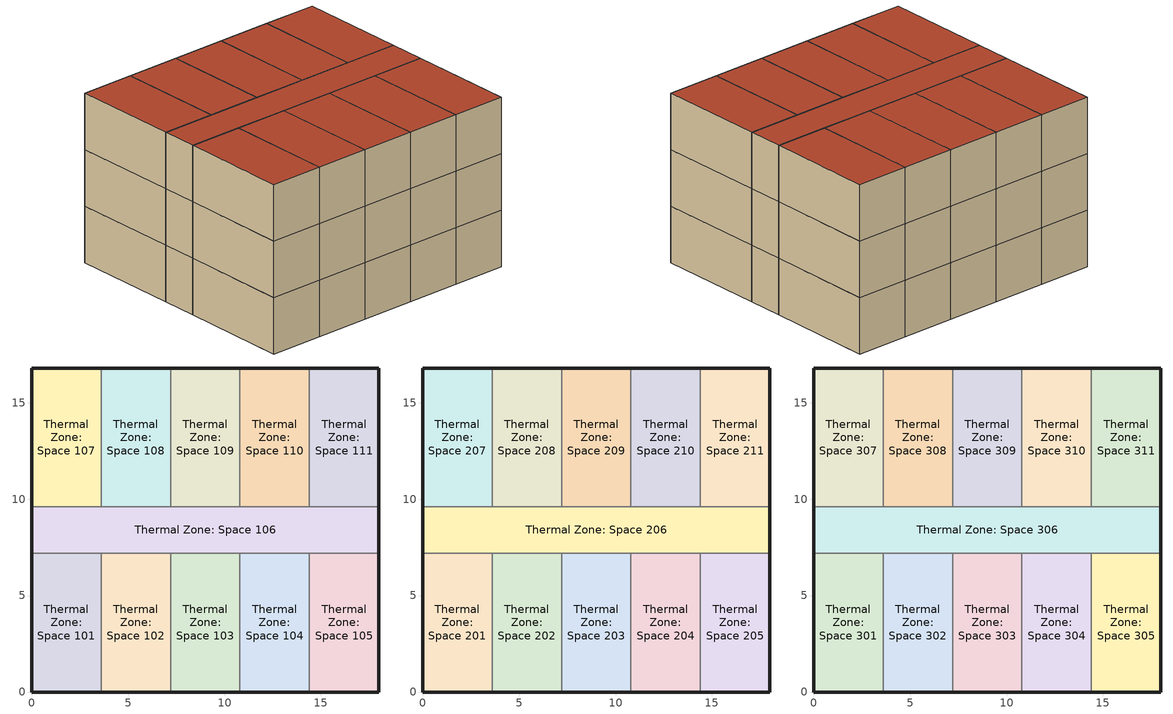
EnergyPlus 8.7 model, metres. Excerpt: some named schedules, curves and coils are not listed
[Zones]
Thermal Zone: Space 101
 floor ground (Exterior Floor): 3.6,7.2 3.6,0 0,0 0,7.2 z0
 wall outside (Exterior Wall1): 0,7.2 0,0 3.6,0 z0:3.7
 wall to Thermal Zone: Space 106 (Interior Wall): 3.6,7.2 0,7.2 z0:3.7
 wall to Thermal Zone: Space 102 (Interior Wall): 3.6,0 3.6,7.2 z0:3.7
Thermal Zone: Space 102
 floor ground (Exterior Floor): 7.2,7.2 7.2,0 3.6,0 3.6,7.2 z0
 wall outside (Exterior Wall1): 3.6,0 7.2,0 z0:3.7
 wall to Thermal Zone: Space 106 (Interior Wall): 7.2,7.2 3.6,7.2 z0:3.7
 wall to Thermal Zone: Space 103 (Interior Wall): 7.2,0 7.2,7.2 z0:3.7
Thermal Zone: Space 103
 floor ground (Exterior Floor): 10.8,7.2 10.8,0 7.2,0 7.2,7.2 z0
 wall outside (Exterior Wall1): 7.2,0 10.8,0 z0:3.7
 wall to Thermal Zone: Space 106 (Interior Wall): 10.8,7.2 7.2,7.2 z0:3.7
 wall to Thermal Zone: Space 104 (Interior Wall): 10.8,0 10.8,7.2 z0:3.7
Thermal Zone: Space 104
 floor ground (Exterior Floor): 14.4,7.2 14.4,0 10.8,0 10.8,7.2 z0
 wall outside (Exterior Wall1): 10.8,0 14.4,0 z0:3.7
 wall to Thermal Zone: Space 106 (Interior Wall): 14.4,7.2 10.8,7.2 z0:3.7
 wall to Thermal Zone: Space 105 (Interior Wall): 14.4,0 14.4,7.2 z0:3.7
Thermal Zone: Space 105
 floor ground (Exterior Floor): 18,7.2 18,0 14.4,0 14.4,7.2 z0
 wall outside (Exterior Wall1): 14.4,0 18,0 18,7.2 z0:3.7
 wall to Thermal Zone: Space 106 (Interior Wall): 18,7.2 14.4,7.2 z0:3.7
Thermal Zone: Space 106
 floor ground (Exterior Floor): 18,9.6 18,7.2 0,7.2 0,9.6 z0
 wall outside (Exterior Wall1): 18,7.2 18,9.6 / 0,9.6 0,7.2 z0:3.7
 wall to Thermal Zone: Space 107 (Interior Wall): 3.6,9.6 0,9.6 z0:3.7
 wall to Thermal Zone: Space 108 (Interior Wall): 7.2,9.6 3.6,9.6 z0:3.7
 wall to Thermal Zone: Space 109 (Interior Wall): 10.8,9.6 7.2,9.6 z0:3.7
 wall to Thermal Zone: Space 110 (Interior Wall): 14.4,9.6 10.8,9.6 z0:3.7
 wall to Thermal Zone: Space 111 (Interior Wall): 18,9.6 14.4,9.6 z0:3.7
Thermal Zone: Space 107
 floor ground (Exterior Floor): 3.6,16.8 3.6,9.6 0,9.6 0,16.8 z0
 wall outside (Exterior Wall1): 3.6,16.8 0,16.8 0,9.6 z0:3.7
 wall to Thermal Zone: Space 108 (Interior Wall): 3.6,9.6 3.6,16.8 z0:3.7
Thermal Zone: Space 108
 floor ground (Exterior Floor): 7.2,16.8 7.2,9.6 3.6,9.6 3.6,16.8 z0
 wall outside (Exterior Wall1): 7.2,16.8 3.6,16.8 z0:3.7
 wall to Thermal Zone: Space 109 (Interior Wall): 7.2,9.6 7.2,16.8 z0:3.7
Thermal Zone: Space 109
 floor ground (Exterior Floor): 10.8,16.8 10.8,9.6 7.2,9.6 7.2,16.8 z0
 wall outside (Exterior Wall1): 10.8,16.8 7.2,16.8 z0:3.7
 wall to Thermal Zone: Space 110 (Interior Wall): 10.8,9.6 10.8,16.8 z0:3.7
Thermal Zone: Space 110
 floor ground (Exterior Floor): 14.4,16.8 14.4,9.6 10.8,9.6 10.8,16.8 z0
 wall outside (Exterior Wall1): 14.4,16.8 10.8,16.8 z0:3.7
 wall to Thermal Zone: Space 111 (Interior Wall): 14.4,9.6 14.4,16.8 z0:3.7
Thermal Zone: Space 111
 floor ground (Interior Floor): 18,16.8 18,9.6 14.4,9.6 14.4,16.8 z0
 wall outside (Exterior Wall1): 18,9.6 18,16.8 14.4,16.8 z0:3.7
Thermal Zone: Space 201
 floor to Thermal Zone: Space 101 (Interior Floor): 3.6,7.2 3.6,0 0,0 0,7.2 z3.7
 wall outside (Exterior Wall1): 0,7.2 0,0 3.6,0 z3.7:7.4
 wall to Thermal Zone: Space 206 (Interior Wall): 3.6,7.2 0,7.2 z3.7:7.4
 wall to Thermal Zone: Space 202 (Interior Wall): 3.6,0 3.6,7.2 z3.7:7.4
Thermal Zone: Space 202
 floor to Thermal Zone: Space 102 (Interior Floor): 7.2,7.2 7.2,0 3.6,0 3.6,7.2 z3.7
 wall outside (Exterior Wall1): 3.6,0 7.2,0 z3.7:7.4
 wall to Thermal Zone: Space 206 (Interior Wall): 7.2,7.2 3.6,7.2 z3.7:7.4
 wall to Thermal Zone: Space 203 (Interior Wall): 7.2,0 7.2,7.2 z3.7:7.4
Thermal Zone: Space 203
 floor to Thermal Zone: Space 103 (Interior Floor): 10.8,7.2 10.8,0 7.2,0 7.2,7.2 z3.7
 wall outside (Exterior Wall1): 7.2,0 10.8,0 z3.7:7.4
 wall to Thermal Zone: Space 204 (Interior Wall): 10.8,0 10.8,7.2 z3.7:7.4
 wall to Thermal Zone: Space 206 (Interior Wall): 10.8,7.2 7.2,7.2 z3.7:7.4
Thermal Zone: Space 204
 floor to Thermal Zone: Space 104 (Interior Floor): 14.4,7.2 14.4,0 10.8,0 10.8,7.2 z3.7
 wall outside (Exterior Wall1): 10.8,0 14.4,0 z3.7:7.4
 wall to Thermal Zone: Space 206 (Interior Wall): 14.4,7.2 10.8,7.2 z3.7:7.4
 wall to Thermal Zone: Space 205 (Interior Wall): 14.4,0 14.4,7.2 z3.7:7.4
Thermal Zone: Space 205
 floor to Thermal Zone: Space 105 (Interior Floor): 18,7.2 18,0 14.4,0 14.4,7.2 z3.7
 wall outside (Exterior Wall1): 14.4,0 18,0 18,7.2 z3.7:7.4
 wall to Thermal Zone: Space 206 (Interior Wall): 18,7.2 14.4,7.2 z3.7:7.4
Thermal Zone: Space 206
 floor to Thermal Zone: Space 106 (Interior Floor): 18,9.6 18,7.2 0,7.2 0,9.6 z3.7
 wall outside (Exterior Wall1): 18,7.2 18,9.6 / 0,9.6 0,7.2 z3.7:7.4
 wall to Thermal Zone: Space 207 (Interior Wall): 3.6,9.6 0,9.6 z3.7:7.4
 wall to Thermal Zone: Space 208 (Interior Wall): 7.2,9.6 3.6,9.6 z3.7:7.4
 wall to Thermal Zone: Space 209 (Interior Wall): 10.8,9.6 7.2,9.6 z3.7:7.4
 wall to Thermal Zone: Space 210 (Interior Wall): 14.4,9.6 10.8,9.6 z3.7:7.4
 wall to Thermal Zone: Space 211 (Interior Wall): 18,9.6 14.4,9.6 z3.7:7.4
Thermal Zone: Space 207
 floor to Thermal Zone: Space 107 (Interior Floor): 3.6,16.8 3.6,9.6 0,9.6 0,16.8 z3.7
 wall outside (Exterior Wall1): 3.6,16.8 0,16.8 0,9.6 z3.7:7.4
 wall to Thermal Zone: Space 208 (Interior Wall): 3.6,9.6 3.6,16.8 z3.7:7.4
Thermal Zone: Space 208
 floor to Thermal Zone: Space 108 (Interior Floor): 7.2,16.8 7.2,9.6 3.6,9.6 3.6,16.8 z3.7
 wall outside (Exterior Wall1): 7.2,16.8 3.6,16.8 z3.7:7.4
 wall to Thermal Zone: Space 209 (Interior Wall): 7.2,9.6 7.2,16.8 z3.7:7.4
Thermal Zone: Space 209
 floor to Thermal Zone: Space 109 (Interior Floor): 10.8,16.8 10.8,9.6 7.2,9.6 7.2,16.8 z3.7
 wall outside (Exterior Wall1): 10.8,16.8 7.2,16.8 z3.7:7.4
 wall to Thermal Zone: Space 210 (Interior Wall): 10.8,9.6 10.8,16.8 z3.7:7.4
Thermal Zone: Space 210
 floor to Thermal Zone: Space 110 (Interior Floor): 14.4,16.8 14.4,9.6 10.8,9.6 10.8,16.8 z3.7
 wall outside (Exterior Wall1): 14.4,16.8 10.8,16.8 z3.7:7.4
 wall to Thermal Zone: Space 211 (Interior Wall): 14.4,9.6 14.4,16.8 z3.7:7.4
Thermal Zone: Space 211
 floor to Thermal Zone: Space 111 (Interior Floor): 18,16.8 18,9.6 14.4,9.6 14.4,16.8 z3.7
 wall outside (Exterior Wall1): 18,9.6 18,16.8 14.4,16.8 z3.7:7.4
Thermal Zone: Space 301
 floor to Thermal Zone: Space 201 (Interior Floor): 3.6,7.2 3.6,0 0,0 0,7.2 z7.4
 wall outside (Exterior Wall1): 0,7.2 0,0 3.6,0 z7.4:11.1
 wall to Thermal Zone: Space 306 (Interior Wall): 3.6,7.2 0,7.2 z7.4:11.1
 wall to Thermal Zone: Space 302 (Interior Wall): 3.6,0 3.6,7.2 z7.4:11.1
 roof outside (Exterior Roof): 3.6,0 3.6,7.2 0,7.2 0,0 z11.1
Thermal Zone: Space 302
 floor to Thermal Zone: Space 202 (Interior Floor): 7.2,7.2 7.2,0 3.6,0 3.6,7.2 z7.4
 wall outside (Exterior Wall1): 3.6,0 7.2,0 z7.4:11.1
 wall to Thermal Zone: Space 306 (Interior Wall): 7.2,7.2 3.6,7.2 z7.4:11.1
 wall to Thermal Zone: Space 303 (Interior Wall): 7.2,0 7.2,7.2 z7.4:11.1
 roof outside (Exterior Roof): 7.2,0 7.2,7.2 3.6,7.2 3.6,0 z11.1
Thermal Zone: Space 303
 floor to Thermal Zone: Space 203 (Interior Floor): 10.8,7.2 10.8,0 7.2,0 7.2,7.2 z7.4
 wall outside (Exterior Wall1): 7.2,0 10.8,0 z7.4:11.1
 wall to Thermal Zone: Space 306 (Interior Wall): 10.8,7.2 7.2,7.2 z7.4:11.1
 wall to Thermal Zone: Space 304 (Interior Wall): 10.8,0 10.8,7.2 z7.4:11.1
 roof outside (Exterior Roof): 10.8,0 10.8,7.2 7.2,7.2 7.2,0 z11.1
Thermal Zone: Space 304
 floor to Thermal Zone: Space 204 (Interior Floor): 14.4,7.2 14.4,0 10.8,0 10.8,7.2 z7.4
 wall outside (Exterior Wall1): 10.8,0 14.4,0 z7.4:11.1
 wall to Thermal Zone: Space 306 (Interior Wall): 14.4,7.2 10.8,7.2 z7.4:11.1
 wall to Thermal Zone: Space 305 (Interior Wall): 14.4,0 14.4,7.2 z7.4:11.1
 roof outside (Exterior Roof): 14.4,0 14.4,7.2 10.8,7.2 10.8,0 z11.1
Thermal Zone: Space 305
 floor to Thermal Zone: Space 205 (Interior Floor): 18,7.2 18,0 14.4,0 14.4,7.2 z7.4
 wall outside (Exterior Wall1): 14.4,0 18,0 18,7.2 z7.4:11.1
 wall to Thermal Zone: Space 306 (Interior Wall): 18,7.2 14.4,7.2 z7.4:11.1
 roof outside (Exterior Roof): 18,0 18,7.2 14.4,7.2 14.4,0 z11.1
Thermal Zone: Space 306
 floor to Thermal Zone: Space 206 (Interior Floor): 18,9.6 18,7.2 0,7.2 0,9.6 z7.4
 wall outside (Exterior Wall1): 18,7.2 18,9.6 / 0,9.6 0,7.2 z7.4:11.1
 wall to Thermal Zone: Space 307 (Interior Wall): 3.6,9.6 0,9.6 z7.4:11.1
 wall to Thermal Zone: Space 308 (Interior Wall): 7.2,9.6 3.6,9.6 z7.4:11.1
 wall to Thermal Zone: Space 309 (Interior Wall): 10.8,9.6 7.2,9.6 z7.4:11.1
 wall to Thermal Zone: Space 310 (Interior Wall): 14.4,9.6 10.8,9.6 z7.4:11.1
 wall to Thermal Zone: Space 311 (Interior Wall): 18,9.6 14.4,9.6 z7.4:11.1
 roof outside (Exterior Roof): 18,7.2 18,9.6 0,9.6 0,7.2 z11.1
Thermal Zone: Space 307
 floor to Thermal Zone: Space 207 (Interior Floor): 3.6,16.8 3.6,9.6 0,9.6 0,16.8 z7.4
 wall outside (Exterior Wall1): 3.6,16.8 0,16.8 0,9.6 z7.4:11.1
 wall to Thermal Zone: Space 308 (Interior Wall): 3.6,9.6 3.6,16.8 z7.4:11.1
 roof outside (Exterior Roof): 3.6,9.6 3.6,16.8 0,16.8 0,9.6 z11.1
Thermal Zone: Space 308
 floor to Thermal Zone: Space 208 (Interior Floor): 7.2,16.8 7.2,9.6 3.6,9.6 3.6,16.8 z7.4
 wall outside (Exterior Wall1): 7.2,16.8 3.6,16.8 z7.4:11.1
 wall to Thermal Zone: Space 309 (Interior Wall): 7.2,9.6 7.2,16.8 z7.4:11.1
 roof outside (Exterior Roof): 7.2,9.6 7.2,16.8 3.6,16.8 3.6,9.6 z11.1
Thermal Zone: Space 309
 floor to Thermal Zone: Space 209 (Interior Floor): 10.8,16.8 10.8,9.6 7.2,9.6 7.2,16.8 z7.4
 wall outside (Exterior Wall1): 10.8,16.8 7.2,16.8 z7.4:11.1
 wall to Thermal Zone: Space 310 (Interior Wall): 10.8,9.6 10.8,16.8 z7.4:11.1
 roof outside (Exterior Roof): 10.8,9.6 10.8,16.8 7.2,16.8 7.2,9.6 z11.1
Thermal Zone: Space 310
 floor to Thermal Zone: Space 210 (Interior Floor): 14.4,16.8 14.4,9.6 10.8,9.6 10.8,16.8 z7.4
 wall outside (Exterior Wall1): 14.4,16.8 10.8,16.8 z7.4:11.1
 wall to Thermal Zone: Space 311 (Interior Wall): 14.4,9.6 14.4,16.8 z7.4:11.1
 roof outside (Exterior Roof): 14.4,9.6 14.4,16.8 10.8,16.8 10.8,9.6 z11.1
Thermal Zone: Space 311
 floor to Thermal Zone: Space 211 (Interior Floor): 18,16.8 18,9.6 14.4,9.6 14.4,16.8 z7.4
 wall outside (Exterior Wall1): 18,9.6 18,16.8 14.4,16.8 z7.4:11.1
 roof outside (Exterior Roof): 18,9.6 18,16.8 14.4,16.8 14.4,9.6 z11.1
[Building]
Three office building: North Axis {deg}=297.57; Terrain=City; Loads Convergence Tolerance Value=0.04; Temperature Convergence Tolerance Value {deltaC}=0.4; Solar Distribution=FullInteriorAndExteriorWithReflections
[SizingPeriod:DesignDay] Day of Month=21; Dry-Bulb Temperature Range Modifier Type=DefaultMultipliers; Humidity Condition Type=WetBulb; Barometric Pressure {Pa}=101048; Rain Indicator=No; Snow Indicator=No; Daylight Saving Time Indicator=No; Solar Model Indicator=ASHRAEClearSky; Sky Clearness=0
Name | Month | Day Type | Maximum Dry-Bulb Temperature {C} | Daily Dry-Bulb Temperature Range {deltaC} | Wetbulb or DewPoint at Maximum Dry-Bulb {C} | Wind Speed {m/s} | Wind Direction {deg} | ASHRAE Clear Sky Optical Depth for Beam Irradiance (taub) | ASHRAE Clear Sky Optical Depth for Diffuse Irradiance (taud)
Ann Htg 99.6% Condns DB | 1 | WinterDesignDay | -2.2 | 5 | -2.2 | 1.6 | 20
Ann Clg 4% Condns DB =>MWB | 7 | SummerDesignDay | 35.7 | 6.3 | 27.6 | 3.3 | 220 | 0.777 | 1.424
[Site:GroundTemperature:BuildingSurface]
18, 18, 18, 18, 18, 18, 18, 18, 18, 18, 18, 18
[Material] Thermal Absorptance=0.9; Solar Absorptance=0.7; Visible Absorptance=0.7
Name | Roughness | Thickness {m} | Conductivity {W/m-K} | Density {kg/m3} | Specific Heat {J/kg-K}
5shuinishajiang | Rough | 0.005 | 0.93 | 1800 | 1050
10NanRanXinJiSuJuBenBan | Rough | 0.01 | 0.03 | 30 | 1380
20shuinishajiang | Rough | 0.02 | 0.93 | 1800 | 1050
20NanRanXinJiSuJuBenBan | Rough | 0.02 | 0.03 | 30 | 1380
ShaoJieYeYan | Rough | 0.2 | 0.58 | 1400 | 1050
60hunningtulouban | Rough | 0.06 | 1.74 | 2500 | 920
10baowenshajiang | Smooth | 0.01 | 0.29 | 800 | 1050
45 xishihunningtu | Rough | 0.045 | 1.51 | 2300 | 920
85 XPS | Smooth | 0.085 | 0.3 | 28.5 | 1647
15mudiban | VerySmooth | 0.015 | 0.18 | 700 | 2510
20SuiShiLuanShi | MediumRough | 0.02 | 1.4 | 2200 | 920
5SBS | MediumRough | 0.005 | 0.23 | 900 | 1620
30shaojietaoli | MediumRough | 0.03 | 0.28 | 950 | 1050
120gangjinhunningtu | MediumRough | 0.12 | 1.74 | 2500 | 920
[Material:NoMass] Roughness=Rough; Thermal Absorptance=0.9; Solar Absorptance=0.7; Visible Absorptance=0.7
Name | Thermal Resistance {m2-K/W}
Exterior Roof | 1.43
ground | 3.12
Interior Wall | 0.5
[WindowMaterial:Blind]
blind: Slat Orientation=Horizontal; Slat Width {m}=0.025; Slat Separation {m}=0.019; Slat Thickness {m}=0.001; Slat Angle {deg}=45; Slat Conductivity {W/m-K}=0.1; Slat Beam Solar Transmittance=0; Front Side Slat Beam Solar Reflectance=0.7; Back Side Slat Beam Solar Reflectance=0.7; Slat Diffuse Solar Transmittance=0; Front Side Slat Diffuse Solar Reflectance=0.7; Back Side Slat Diffuse Solar Reflectance=0.7; Slat Beam Visible Transmittance=0; Front Side Slat Beam Visible Reflectance=0.5; Back Side Slat Beam Visible Reflectance=0.5; Slat Diffuse Visible Transmittance=0; Front Side Slat Diffuse Visible Reflectance=0.5; Back Side Slat Diffuse Visible Reflectance=0.5; Slat Infrared Hemispherical Transmittance=0; Front Side Slat Infrared Hemispherical Emissivity=0.9; Back Side Slat Infrared Hemispherical Emissivity=0.9; Blind to Glass Distance {m}=0.05; Blind Top Opening Multiplier=0; Blind Bottom Opening Multiplier=0; Blind Left Side Opening Multiplier=0.5; Blind Right Side Opening Multiplier=0.5; Minimum Slat Angle {deg}=0; Maximum Slat Angle {deg}=180
[Construction]
Exterior Roof: 20SuiShiLuanShi, 20shuinishajiang, 20NanRanXinJiSuJuBenBan, 5SBS, 20shuinishajiang, 30shaojietaoli, 120gangjinhunningtu
Exterior Floor: ground
Exterior Wall1: 5shuinishajiang, 10NanRanXinJiSuJuBenBan, 20shuinishajiang, ShaoJieYeYan, 20shuinishajiang
Interior Wall: 10baowenshajiang, 60hunningtulouban, 10baowenshajiang
Interior Floor: 60hunningtulouban, 60hunningtulouban, 85 XPS, 45 xishihunningtu, 15mudiban
[WindowProperty:ShadingControl]
external shading control: Shading Type=ExteriorBlind; Shading Control Type=OnIfScheduleAllows; Schedule=shading schedule; Shading Control Is Scheduled=Yes; Glare Control Is Active=No; Shading Device Material=blind; Type of Slat Angle Control for Blinds=FixedSlatAngle
[Zone]
Thermal Zone: Space 101; Thermal Zone: Space 102; Thermal Zone: Space 103; Thermal Zone: Space 104; Thermal Zone: Space 105; Thermal Zone: Space 106; Thermal Zone: Space 107; Thermal Zone: Space 108; Thermal Zone: Space 109; Thermal Zone: Space 110; Thermal Zone: Space 111; Thermal Zone: Space 201; Thermal Zone: Space 202; Thermal Zone: Space 203; Thermal Zone: Space 204; Thermal Zone: Space 205; Thermal Zone: Space 206; Thermal Zone: Space 207; Thermal Zone: Space 208; Thermal Zone: Space 209; Thermal Zone: Space 210; Thermal Zone: Space 211; Thermal Zone: Space 301; Thermal Zone: Space 302; Thermal Zone: Space 303; Thermal Zone: Space 304; Thermal Zone: Space 305; Thermal Zone: Space 306; Thermal Zone: Space 307; Thermal Zone: Space 308; Thermal Zone: Space 309; Thermal Zone: Space 310; Thermal Zone: Space 311
[ThermostatSetpoint:DualSetpoint]
Setpoints Dual SP Control: Heating Setpoint Temperature Schedule=PerimHeating_SP_Sch; Cooling Setpoint Temperature Schedule=CoreCooling_SP_Sch
[ZoneControl:Thermostat] Control Type Schedule=HVACTemplate-Always 4; Control=Setpoints Dual SP Control
Name | Zone or ZoneList
Thermal Zone: Space 102 Thermostat | Thermal Zone: Space 102
Thermal Zone: Space 103 Thermostat | Thermal Zone: Space 103
Thermal Zone: Space 104 Thermostat | Thermal Zone: Space 104
Thermal Zone: Space 105 Thermostat | Thermal Zone: Space 105
Thermal Zone: Space 106 Thermostat | Thermal Zone: Space 106
Thermal Zone: Space 107 Thermostat | Thermal Zone: Space 107
Thermal Zone: Space 108 Thermostat | Thermal Zone: Space 108
Thermal Zone: Space 109 Thermostat | Thermal Zone: Space 109
Thermal Zone: Space 110 Thermostat | Thermal Zone: Space 110
Thermal Zone: Space 111 Thermostat | Thermal Zone: Space 111
Thermal Zone: Space 201 Thermostat | Thermal Zone: Space 201
Thermal Zone: Space 202 Thermostat | Thermal Zone: Space 202
Thermal Zone: Space 203 Thermostat | Thermal Zone: Space 203
Thermal Zone: Space 204 Thermostat | Thermal Zone: Space 204
Thermal Zone: Space 205 Thermostat | Thermal Zone: Space 205
Thermal Zone: Space 206 Thermostat | Thermal Zone: Space 206
Thermal Zone: Space 207 Thermostat | Thermal Zone: Space 207
Thermal Zone: Space 208 Thermostat | Thermal Zone: Space 208
Thermal Zone: Space 209 Thermostat | Thermal Zone: Space 209
Thermal Zone: Space 210 Thermostat | Thermal Zone: Space 210
Thermal Zone: Space 211 Thermostat | Thermal Zone: Space 211
Thermal Zone: Space 301 Thermostat | Thermal Zone: Space 301
Thermal Zone: Space 302 Thermostat | Thermal Zone: Space 302
Thermal Zone: Space 303 Thermostat | Thermal Zone: Space 303
Thermal Zone: Space 304 Thermostat | Thermal Zone: Space 304
Thermal Zone: Space 305 Thermostat | Thermal Zone: Space 305
Thermal Zone: Space 101 Thermostat | Thermal Zone: Space 101
Thermal Zone: Space 306 Thermostat | Thermal Zone: Space 306
Thermal Zone: Space 307 Thermostat | Thermal Zone: Space 307
Thermal Zone: Space 308 Thermostat | Thermal Zone: Space 308
Thermal Zone: Space 309 Thermostat | Thermal Zone: Space 309
Thermal Zone: Space 310 Thermostat | Thermal Zone: Space 310
Thermal Zone: Space 311 Thermostat | Thermal Zone: Space 311
[DesignSpecification:OutdoorAir] Outdoor Air Method=Flow/Person; Outdoor Air Flow per Person {m3/s}=0.00944; Outdoor Air Flow per Zone Floor Area {m3/s-m2}=0; Outdoor Air Flow per Zone {m3/s}=0
SZ DSOA Thermal Zone: Space 102; SZ DSOA Thermal Zone: Space 103; SZ DSOA Thermal Zone: Space 104; SZ DSOA Thermal Zone: Space 105; SZ DSOA Thermal Zone: Space 106; SZ DSOA Thermal Zone: Space 107; SZ DSOA Thermal Zone: Space 108; SZ DSOA Thermal Zone: Space 109; SZ DSOA Thermal Zone: Space 110; SZ DSOA Thermal Zone: Space 111; SZ DSOA Thermal Zone: Space 201; SZ DSOA Thermal Zone: Space 202; SZ DSOA Thermal Zone: Space 203; SZ DSOA Thermal Zone: Space 204; SZ DSOA Thermal Zone: Space 205; SZ DSOA Thermal Zone: Space 206; SZ DSOA Thermal Zone: Space 207; SZ DSOA Thermal Zone: Space 208; SZ DSOA Thermal Zone: Space 209; SZ DSOA Thermal Zone: Space 210; SZ DSOA Thermal Zone: Space 211; SZ DSOA Thermal Zone: Space 301; SZ DSOA Thermal Zone: Space 302; SZ DSOA Thermal Zone: Space 303; SZ DSOA Thermal Zone: Space 304; SZ DSOA Thermal Zone: Space 305; SZ DSOA Thermal Zone: Space 101; SZ DSOA Thermal Zone: Space 306; SZ DSOA Thermal Zone: Space 307; SZ DSOA Thermal Zone: Space 308; SZ DSOA Thermal Zone: Space 309; SZ DSOA Thermal Zone: Space 310; SZ DSOA Thermal Zone: Space 311
[Sizing:Zone] Zone Cooling Design Supply Air Temperature Input Method=SupplyAirTemperature; Zone Cooling Design Supply Air Temperature {C}=14; Zone Cooling Design Supply Air Temperature Difference {delta C}=11.11; Zone Heating Design Supply Air Temperature Input Method=SupplyAirTemperature; Zone Heating Design Supply Air Temperature {C}=50; Zone Heating Design Supply Air Temperature Difference {delta C}=30; Zone Cooling Design Supply Air Humidity Ratio {kg-H20/kg-air}=0.008; Zone Heating Design Supply Air Humidity Ratio {kg-H2O/kg-air}=0.008; Cooling Design Air Flow Method=DesignDay; Cooling Design Air Flow Rate {m3/s}=0; Cooling Minimum Air Flow Fraction=0; Heating Design Air Flow Method=DesignDay; Heating Design Air Flow Rate {m3/s}=0; Heating Maximum Air Flow Fraction=0
Name | Design Specification Outdoor Air Object | Design Specification Zone Air Distribution Object
Thermal Zone: Space 102 | SZ DSOA Thermal Zone: Space 102 | SZ DSZAD Thermal Zone: Space 102
Thermal Zone: Space 103 | SZ DSOA Thermal Zone: Space 103 | SZ DSZAD Thermal Zone: Space 103
Thermal Zone: Space 104 | SZ DSOA Thermal Zone: Space 104 | SZ DSZAD Thermal Zone: Space 104
Thermal Zone: Space 105 | SZ DSOA Thermal Zone: Space 105 | SZ DSZAD Thermal Zone: Space 105
Thermal Zone: Space 106 | SZ DSOA Thermal Zone: Space 106 | SZ DSZAD Thermal Zone: Space 106
Thermal Zone: Space 107 | SZ DSOA Thermal Zone: Space 107 | SZ DSZAD Thermal Zone: Space 107
Thermal Zone: Space 108 | SZ DSOA Thermal Zone: Space 108 | SZ DSZAD Thermal Zone: Space 108
Thermal Zone: Space 109 | SZ DSOA Thermal Zone: Space 109 | SZ DSZAD Thermal Zone: Space 109
Thermal Zone: Space 110 | SZ DSOA Thermal Zone: Space 110 | SZ DSZAD Thermal Zone: Space 110
Thermal Zone: Space 111 | SZ DSOA Thermal Zone: Space 111 | SZ DSZAD Thermal Zone: Space 111
Thermal Zone: Space 201 | SZ DSOA Thermal Zone: Space 201 | SZ DSZAD Thermal Zone: Space 201
Thermal Zone: Space 202 | SZ DSOA Thermal Zone: Space 202 | SZ DSZAD Thermal Zone: Space 202
Thermal Zone: Space 203 | SZ DSOA Thermal Zone: Space 203 | SZ DSZAD Thermal Zone: Space 203
Thermal Zone: Space 204 | SZ DSOA Thermal Zone: Space 204 | SZ DSZAD Thermal Zone: Space 204
Thermal Zone: Space 205 | SZ DSOA Thermal Zone: Space 205 | SZ DSZAD Thermal Zone: Space 205
Thermal Zone: Space 206 | SZ DSOA Thermal Zone: Space 206 | SZ DSZAD Thermal Zone: Space 206
Thermal Zone: Space 207 | SZ DSOA Thermal Zone: Space 207 | SZ DSZAD Thermal Zone: Space 207
Thermal Zone: Space 208 | SZ DSOA Thermal Zone: Space 208 | SZ DSZAD Thermal Zone: Space 208
Thermal Zone: Space 209 | SZ DSOA Thermal Zone: Space 209 | SZ DSZAD Thermal Zone: Space 209
Thermal Zone: Space 210 | SZ DSOA Thermal Zone: Space 210 | SZ DSZAD Thermal Zone: Space 210
Thermal Zone: Space 211 | SZ DSOA Thermal Zone: Space 211 | SZ DSZAD Thermal Zone: Space 211
Thermal Zone: Space 301 | SZ DSOA Thermal Zone: Space 301 | SZ DSZAD Thermal Zone: Space 301
Thermal Zone: Space 302 | SZ DSOA Thermal Zone: Space 302 | SZ DSZAD Thermal Zone: Space 302
Thermal Zone: Space 303 | SZ DSOA Thermal Zone: Space 303 | SZ DSZAD Thermal Zone: Space 303
Thermal Zone: Space 304 | SZ DSOA Thermal Zone: Space 304 | SZ DSZAD Thermal Zone: Space 304
Thermal Zone: Space 305 | SZ DSOA Thermal Zone: Space 305 | SZ DSZAD Thermal Zone: Space 305
Thermal Zone: Space 101 | SZ DSOA Thermal Zone: Space 101 | SZ DSZAD Thermal Zone: Space 101
Thermal Zone: Space 306 | SZ DSOA Thermal Zone: Space 306 | SZ DSZAD Thermal Zone: Space 306
Thermal Zone: Space 307 | SZ DSOA Thermal Zone: Space 307 | SZ DSZAD Thermal Zone: Space 307
Thermal Zone: Space 308 | SZ DSOA Thermal Zone: Space 308 | SZ DSZAD Thermal Zone: Space 308
Thermal Zone: Space 309 | SZ DSOA Thermal Zone: Space 309 | SZ DSZAD Thermal Zone: Space 309
Thermal Zone: Space 310 | SZ DSOA Thermal Zone: Space 310 | SZ DSZAD Thermal Zone: Space 310
Thermal Zone: Space 311 | SZ DSOA Thermal Zone: Space 311 | SZ DSZAD Thermal Zone: Space 311
[DesignSpecification:ZoneAirDistribution] Zone Air Distribution Effectiveness in Cooling Mode=1; Zone Air Distribution Effectiveness in Heating Mode=1
SZ DSZAD Thermal Zone: Space 102; SZ DSZAD Thermal Zone: Space 103; SZ DSZAD Thermal Zone: Space 104; SZ DSZAD Thermal Zone: Space 105; SZ DSZAD Thermal Zone: Space 106; SZ DSZAD Thermal Zone: Space 107; SZ DSZAD Thermal Zone: Space 108; SZ DSZAD Thermal Zone: Space 109; SZ DSZAD Thermal Zone: Space 110; SZ DSZAD Thermal Zone: Space 111; SZ DSZAD Thermal Zone: Space 201; SZ DSZAD Thermal Zone: Space 202; SZ DSZAD Thermal Zone: Space 203; SZ DSZAD Thermal Zone: Space 204; SZ DSZAD Thermal Zone: Space 205; SZ DSZAD Thermal Zone: Space 206; SZ DSZAD Thermal Zone: Space 207; SZ DSZAD Thermal Zone: Space 208; SZ DSZAD Thermal Zone: Space 209; SZ DSZAD Thermal Zone: Space 210; SZ DSZAD Thermal Zone: Space 211; SZ DSZAD Thermal Zone: Space 301; SZ DSZAD Thermal Zone: Space 302; SZ DSZAD Thermal Zone: Space 303; SZ DSZAD Thermal Zone: Space 304; SZ DSZAD Thermal Zone: Space 305; SZ DSZAD Thermal Zone: Space 101; SZ DSZAD Thermal Zone: Space 306; SZ DSZAD Thermal Zone: Space 307; SZ DSZAD Thermal Zone: Space 308; SZ DSZAD Thermal Zone: Space 309; SZ DSZAD Thermal Zone: Space 310; SZ DSZAD Thermal Zone: Space 311
[Zone equipment]
Thermal Zone: Space 102: Thermal Zone: Space 102 PTHP
Thermal Zone: Space 103: Thermal Zone: Space 103 PTHP
Thermal Zone: Space 104: Thermal Zone: Space 104 PTHP
Thermal Zone: Space 105: Thermal Zone: Space 105 PTHP
Thermal Zone: Space 106: Thermal Zone: Space 106 PTHP
Thermal Zone: Space 107: Thermal Zone: Space 107 PTHP
Thermal Zone: Space 108: Thermal Zone: Space 108 PTHP
Thermal Zone: Space 109: Thermal Zone: Space 109 PTHP
Thermal Zone: Space 110: Thermal Zone: Space 110 PTHP
Thermal Zone: Space 111: Thermal Zone: Space 111 PTHP
Thermal Zone: Space 201: Thermal Zone: Space 201 PTHP
Thermal Zone: Space 202: Thermal Zone: Space 202 PTHP
Thermal Zone: Space 203: Thermal Zone: Space 203 PTHP
Thermal Zone: Space 204: Thermal Zone: Space 204 PTHP
Thermal Zone: Space 205: Thermal Zone: Space 205 PTHP
Thermal Zone: Space 206: Thermal Zone: Space 206 PTHP
Thermal Zone: Space 207: Thermal Zone: Space 207 PTHP
Thermal Zone: Space 208: Thermal Zone: Space 208 PTHP
Thermal Zone: Space 209: Thermal Zone: Space 209 PTHP
Thermal Zone: Space 210: Thermal Zone: Space 210 PTHP
Thermal Zone: Space 211: Thermal Zone: Space 211 PTHP
Thermal Zone: Space 301: Thermal Zone: Space 301 PTHP
Thermal Zone: Space 302: Thermal Zone: Space 302 PTHP
Thermal Zone: Space 303: Thermal Zone: Space 303 PTHP
Thermal Zone: Space 304: Thermal Zone: Space 304 PTHP
Thermal Zone: Space 305: Thermal Zone: Space 305 PTHP
Thermal Zone: Space 101: Thermal Zone: Space 101 PTHP
Thermal Zone: Space 306: Thermal Zone: Space 306 PTHP
Thermal Zone: Space 307: Thermal Zone: Space 307 PTHP
Thermal Zone: Space 308: Thermal Zone: Space 308 PTHP
Thermal Zone: Space 309: Thermal Zone: Space 309 PTHP
Thermal Zone: Space 310: Thermal Zone: Space 310 PTHP
Thermal Zone: Space 311: Thermal Zone: Space 311 PTHP
[ZoneHVAC:PackagedTerminalHeatPump] Cooling Supply Air Flow Rate {m3/s}=autosize; Heating Supply Air Flow Rate {m3/s}=autosize; Cooling Outdoor Air Flow Rate {m3/s}=autosize; Heating Outdoor Air Flow Rate {m3/s}=autosize; No Load Outdoor Air Flow Rate {m3/s}=autosize; Heating Convergence Tolerance=0.001; Minimum Outdoor Dry-Bulb Temperature for Compressor Operation {C}=-8; Cooling Convergence Tolerance=0.001; Maximum Supply Air Temperature from Supplemental Heater {C}=autosize; Maximum Outdoor Dry-Bulb Temperature for Supplemental Heater Operation {C}=21; Fan Placement=DrawThrough; Supply Air Fan Operating Mode Schedule=HVACTemplate-Always 0
Name | Supply Air Fan | Heating Coil | Cooling Coil | Supplemental Heating Coil
Thermal Zone: Space 102 PTHP | Thermal Zone: Space 102 PTHP Supply Fan | Thermal Zone: Space 102 PTHP Heating Coil | Thermal Zone: Space 102 PTHP Cooling Coil | Thermal Zone: Space 102 PTHP Supp Heating Coil
Thermal Zone: Space 103 PTHP | Thermal Zone: Space 103 PTHP Supply Fan | Thermal Zone: Space 103 PTHP Heating Coil | Thermal Zone: Space 103 PTHP Cooling Coil | Thermal Zone: Space 103 PTHP Supp Heating Coil
Thermal Zone: Space 104 PTHP | Thermal Zone: Space 104 PTHP Supply Fan | Thermal Zone: Space 104 PTHP Heating Coil | Thermal Zone: Space 104 PTHP Cooling Coil | Thermal Zone: Space 104 PTHP Supp Heating Coil
Thermal Zone: Space 105 PTHP | Thermal Zone: Space 105 PTHP Supply Fan | Thermal Zone: Space 105 PTHP Heating Coil | Thermal Zone: Space 105 PTHP Cooling Coil | Thermal Zone: Space 105 PTHP Supp Heating Coil
Thermal Zone: Space 106 PTHP | Thermal Zone: Space 106 PTHP Supply Fan | Thermal Zone: Space 106 PTHP Heating Coil | Thermal Zone: Space 106 PTHP Cooling Coil | Thermal Zone: Space 106 PTHP Supp Heating Coil
Thermal Zone: Space 107 PTHP | Thermal Zone: Space 107 PTHP Supply Fan | Thermal Zone: Space 107 PTHP Heating Coil | Thermal Zone: Space 107 PTHP Cooling Coil | Thermal Zone: Space 107 PTHP Supp Heating Coil
Thermal Zone: Space 108 PTHP | Thermal Zone: Space 108 PTHP Supply Fan | Thermal Zone: Space 108 PTHP Heating Coil | Thermal Zone: Space 108 PTHP Cooling Coil | Thermal Zone: Space 108 PTHP Supp Heating Coil
Thermal Zone: Space 109 PTHP | Thermal Zone: Space 109 PTHP Supply Fan | Thermal Zone: Space 109 PTHP Heating Coil | Thermal Zone: Space 109 PTHP Cooling Coil | Thermal Zone: Space 109 PTHP Supp Heating Coil
Thermal Zone: Space 110 PTHP | Thermal Zone: Space 110 PTHP Supply Fan | Thermal Zone: Space 110 PTHP Heating Coil | Thermal Zone: Space 110 PTHP Cooling Coil | Thermal Zone: Space 110 PTHP Supp Heating Coil
Thermal Zone: Space 111 PTHP | Thermal Zone: Space 111 PTHP Supply Fan | Thermal Zone: Space 111 PTHP Heating Coil | Thermal Zone: Space 111 PTHP Cooling Coil | Thermal Zone: Space 111 PTHP Supp Heating Coil
Thermal Zone: Space 201 PTHP | Thermal Zone: Space 201 PTHP Supply Fan | Thermal Zone: Space 201 PTHP Heating Coil | Thermal Zone: Space 201 PTHP Cooling Coil | Thermal Zone: Space 201 PTHP Supp Heating Coil
Thermal Zone: Space 202 PTHP | Thermal Zone: Space 202 PTHP Supply Fan | Thermal Zone: Space 202 PTHP Heating Coil | Thermal Zone: Space 202 PTHP Cooling Coil | Thermal Zone: Space 202 PTHP Supp Heating Coil
Thermal Zone: Space 203 PTHP | Thermal Zone: Space 203 PTHP Supply Fan | Thermal Zone: Space 203 PTHP Heating Coil | Thermal Zone: Space 203 PTHP Cooling Coil | Thermal Zone: Space 203 PTHP Supp Heating Coil
Thermal Zone: Space 204 PTHP | Thermal Zone: Space 204 PTHP Supply Fan | Thermal Zone: Space 204 PTHP Heating Coil | Thermal Zone: Space 204 PTHP Cooling Coil | Thermal Zone: Space 204 PTHP Supp Heating Coil
Thermal Zone: Space 205 PTHP | Thermal Zone: Space 205 PTHP Supply Fan | Thermal Zone: Space 205 PTHP Heating Coil | Thermal Zone: Space 205 PTHP Cooling Coil | Thermal Zone: Space 205 PTHP Supp Heating Coil
Thermal Zone: Space 206 PTHP | Thermal Zone: Space 206 PTHP Supply Fan | Thermal Zone: Space 206 PTHP Heating Coil | Thermal Zone: Space 206 PTHP Cooling Coil | Thermal Zone: Space 206 PTHP Supp Heating Coil
Thermal Zone: Space 207 PTHP | Thermal Zone: Space 207 PTHP Supply Fan | Thermal Zone: Space 207 PTHP Heating Coil | Thermal Zone: Space 207 PTHP Cooling Coil | Thermal Zone: Space 207 PTHP Supp Heating Coil
Thermal Zone: Space 208 PTHP | Thermal Zone: Space 208 PTHP Supply Fan | Thermal Zone: Space 208 PTHP Heating Coil | Thermal Zone: Space 208 PTHP Cooling Coil | Thermal Zone: Space 208 PTHP Supp Heating Coil
Thermal Zone: Space 209 PTHP | Thermal Zone: Space 209 PTHP Supply Fan | Thermal Zone: Space 209 PTHP Heating Coil | Thermal Zone: Space 209 PTHP Cooling Coil | Thermal Zone: Space 209 PTHP Supp Heating Coil
Thermal Zone: Space 210 PTHP | Thermal Zone: Space 210 PTHP Supply Fan | Thermal Zone: Space 210 PTHP Heating Coil | Thermal Zone: Space 210 PTHP Cooling Coil | Thermal Zone: Space 210 PTHP Supp Heating Coil
Thermal Zone: Space 211 PTHP | Thermal Zone: Space 211 PTHP Supply Fan | Thermal Zone: Space 211 PTHP Heating Coil | Thermal Zone: Space 211 PTHP Cooling Coil | Thermal Zone: Space 211 PTHP Supp Heating Coil
Thermal Zone: Space 301 PTHP | Thermal Zone: Space 301 PTHP Supply Fan | Thermal Zone: Space 301 PTHP Heating Coil | Thermal Zone: Space 301 PTHP Cooling Coil | Thermal Zone: Space 301 PTHP Supp Heating Coil
Thermal Zone: Space 302 PTHP | Thermal Zone: Space 302 PTHP Supply Fan | Thermal Zone: Space 302 PTHP Heating Coil | Thermal Zone: Space 302 PTHP Cooling Coil | Thermal Zone: Space 302 PTHP Supp Heating Coil
Thermal Zone: Space 303 PTHP | Thermal Zone: Space 303 PTHP Supply Fan | Thermal Zone: Space 303 PTHP Heating Coil | Thermal Zone: Space 303 PTHP Cooling Coil | Thermal Zone: Space 303 PTHP Supp Heating Coil
Thermal Zone: Space 304 PTHP | Thermal Zone: Space 304 PTHP Supply Fan | Thermal Zone: Space 304 PTHP Heating Coil | Thermal Zone: Space 304 PTHP Cooling Coil | Thermal Zone: Space 304 PTHP Supp Heating Coil
Thermal Zone: Space 305 PTHP | Thermal Zone: Space 305 PTHP Supply Fan | Thermal Zone: Space 305 PTHP Heating Coil | Thermal Zone: Space 305 PTHP Cooling Coil | Thermal Zone: Space 305 PTHP Supp Heating Coil
Thermal Zone: Space 101 PTHP | Thermal Zone: Space 101 PTHP Supply Fan | Thermal Zone: Space 101 PTHP Heating Coil | Thermal Zone: Space 101 PTHP Cooling Coil | Thermal Zone: Space 101 PTHP Supp Heating Coil
Thermal Zone: Space 306 PTHP | Thermal Zone: Space 306 PTHP Supply Fan | Thermal Zone: Space 306 PTHP Heating Coil | Thermal Zone: Space 306 PTHP Cooling Coil | Thermal Zone: Space 306 PTHP Supp Heating Coil
Thermal Zone: Space 307 PTHP | Thermal Zone: Space 307 PTHP Supply Fan | Thermal Zone: Space 307 PTHP Heating Coil | Thermal Zone: Space 307 PTHP Cooling Coil | Thermal Zone: Space 307 PTHP Supp Heating Coil
Thermal Zone: Space 308 PTHP | Thermal Zone: Space 308 PTHP Supply Fan | Thermal Zone: Space 308 PTHP Heating Coil | Thermal Zone: Space 308 PTHP Cooling Coil | Thermal Zone: Space 308 PTHP Supp Heating Coil
Thermal Zone: Space 309 PTHP | Thermal Zone: Space 309 PTHP Supply Fan | Thermal Zone: Space 309 PTHP Heating Coil | Thermal Zone: Space 309 PTHP Cooling Coil | Thermal Zone: Space 309 PTHP Supp Heating Coil
Thermal Zone: Space 310 PTHP | Thermal Zone: Space 310 PTHP Supply Fan | Thermal Zone: Space 310 PTHP Heating Coil | Thermal Zone: Space 310 PTHP Cooling Coil | Thermal Zone: Space 310 PTHP Supp Heating Coil
Thermal Zone: Space 311 PTHP | Thermal Zone: Space 311 PTHP Supply Fan | Thermal Zone: Space 311 PTHP Heating Coil | Thermal Zone: Space 311 PTHP Cooling Coil | Thermal Zone: Space 311 PTHP Supp Heating Coil
[Fan:OnOff] Availability Schedule=HVACTemplate-Always 1; Fan Efficiency=0.7; Pressure Rise {Pa}=75; Maximum Flow Rate {m3/s}=autosize; Motor Efficiency=0.9; Motor in Airstream Fraction=1
Thermal Zone: Space 102 PTHP Supply Fan; Thermal Zone: Space 103 PTHP Supply Fan; Thermal Zone: Space 104 PTHP Supply Fan; Thermal Zone: Space 105 PTHP Supply Fan; Thermal Zone: Space 106 PTHP Supply Fan; Thermal Zone: Space 107 PTHP Supply Fan; Thermal Zone: Space 108 PTHP Supply Fan; Thermal Zone: Space 109 PTHP Supply Fan; Thermal Zone: Space 110 PTHP Supply Fan; Thermal Zone: Space 111 PTHP Supply Fan; Thermal Zone: Space 201 PTHP Supply Fan; Thermal Zone: Space 202 PTHP Supply Fan; Thermal Zone: Space 203 PTHP Supply Fan; Thermal Zone: Space 204 PTHP Supply Fan; Thermal Zone: Space 205 PTHP Supply Fan; Thermal Zone: Space 206 PTHP Supply Fan; Thermal Zone: Space 207 PTHP Supply Fan; Thermal Zone: Space 208 PTHP Supply Fan; Thermal Zone: Space 209 PTHP Supply Fan; Thermal Zone: Space 210 PTHP Supply Fan; Thermal Zone: Space 211 PTHP Supply Fan; Thermal Zone: Space 301 PTHP Supply Fan; Thermal Zone: Space 302 PTHP Supply Fan; Thermal Zone: Space 303 PTHP Supply Fan; Thermal Zone: Space 304 PTHP Supply Fan; Thermal Zone: Space 305 PTHP Supply Fan; Thermal Zone: Space 101 PTHP Supply Fan; Thermal Zone: Space 306 PTHP Supply Fan; Thermal Zone: Space 307 PTHP Supply Fan; Thermal Zone: Space 308 PTHP Supply Fan; Thermal Zone: Space 309 PTHP Supply Fan; Thermal Zone: Space 310 PTHP Supply Fan; Thermal Zone: Space 311 PTHP Supply Fan
[Coil:Cooling:DX:SingleSpeed] Gross Rated Total Cooling Capacity {W}=autosize; Gross Rated Sensible Heat Ratio=autosize; Rated COP=3; Rated Air Volume Flow Rate {m3/s}=autosize; Nominal Time for Condensate Removal to Begin=0; Ratio of Initial Moisture Evaporation Rate and Steady State Latent Capacity=0; Maximum Cycling Rate=0; Latent Capacity Time Constant=0; Condenser Type=AirCooled; Evaporative Condenser Effectiveness=0; Evaporative Condenser Pump Rated Power Consumption=0; Crankcase Heater Capacity=0; Maximum Outdoor Dry-Bulb Temperature for Crankcase Heater Operation=10
Name | Total Cooling Capacity Modifier Curve (function of temperature) | Total Cooling Capacity Modifier Curve (function of flow fraction) | Energy Input Ratio Modifier Curve (function of temperature) | Energy Input Ratio Modifier Curve (function of flow fraction) | Part Load Fraction Correlation (function of part load ratio)
Thermal Zone: Space 102 PTHP Cooling Coil | Thermal Zone: Space 102 PTHP Cooling Coil Cap-FT | Thermal Zone: Space 102 PTHP Cooling Coil Cap-FF | Thermal Zone: Space 102 PTHP Cooling Coil EIR-FT | Thermal Zone: Space 102 PTHP Cooling Coil EIR-FF | Thermal Zone: Space 102 PTHP Cooling Coil Coil PLF
Thermal Zone: Space 103 PTHP Cooling Coil | Thermal Zone: Space 103 PTHP Cooling Coil Cap-FT | Thermal Zone: Space 103 PTHP Cooling Coil Cap-FF | Thermal Zone: Space 103 PTHP Cooling Coil EIR-FT | Thermal Zone: Space 103 PTHP Cooling Coil EIR-FF | Thermal Zone: Space 103 PTHP Cooling Coil Coil PLF
Thermal Zone: Space 104 PTHP Cooling Coil | Thermal Zone: Space 104 PTHP Cooling Coil Cap-FT | Thermal Zone: Space 104 PTHP Cooling Coil Cap-FF | Thermal Zone: Space 104 PTHP Cooling Coil EIR-FT | Thermal Zone: Space 104 PTHP Cooling Coil EIR-FF | Thermal Zone: Space 104 PTHP Cooling Coil Coil PLF
Thermal Zone: Space 105 PTHP Cooling Coil | Thermal Zone: Space 105 PTHP Cooling Coil Cap-FT | Thermal Zone: Space 105 PTHP Cooling Coil Cap-FF | Thermal Zone: Space 105 PTHP Cooling Coil EIR-FT | Thermal Zone: Space 105 PTHP Cooling Coil EIR-FF | Thermal Zone: Space 105 PTHP Cooling Coil Coil PLF
Thermal Zone: Space 106 PTHP Cooling Coil | Thermal Zone: Space 106 PTHP Cooling Coil Cap-FT | Thermal Zone: Space 106 PTHP Cooling Coil Cap-FF | Thermal Zone: Space 106 PTHP Cooling Coil EIR-FT | Thermal Zone: Space 106 PTHP Cooling Coil EIR-FF | Thermal Zone: Space 106 PTHP Cooling Coil Coil PLF
Thermal Zone: Space 107 PTHP Cooling Coil | Thermal Zone: Space 107 PTHP Cooling Coil Cap-FT | Thermal Zone: Space 107 PTHP Cooling Coil Cap-FF | Thermal Zone: Space 107 PTHP Cooling Coil EIR-FT | Thermal Zone: Space 107 PTHP Cooling Coil EIR-FF | Thermal Zone: Space 107 PTHP Cooling Coil Coil PLF
Thermal Zone: Space 108 PTHP Cooling Coil | Thermal Zone: Space 108 PTHP Cooling Coil Cap-FT | Thermal Zone: Space 108 PTHP Cooling Coil Cap-FF | Thermal Zone: Space 108 PTHP Cooling Coil EIR-FT | Thermal Zone: Space 108 PTHP Cooling Coil EIR-FF | Thermal Zone: Space 108 PTHP Cooling Coil Coil PLF
Thermal Zone: Space 109 PTHP Cooling Coil | Thermal Zone: Space 109 PTHP Cooling Coil Cap-FT | Thermal Zone: Space 109 PTHP Cooling Coil Cap-FF | Thermal Zone: Space 109 PTHP Cooling Coil EIR-FT | Thermal Zone: Space 109 PTHP Cooling Coil EIR-FF | Thermal Zone: Space 109 PTHP Cooling Coil Coil PLF
Thermal Zone: Space 110 PTHP Cooling Coil | Thermal Zone: Space 110 PTHP Cooling Coil Cap-FT | Thermal Zone: Space 110 PTHP Cooling Coil Cap-FF | Thermal Zone: Space 110 PTHP Cooling Coil EIR-FT | Thermal Zone: Space 110 PTHP Cooling Coil EIR-FF | Thermal Zone: Space 110 PTHP Cooling Coil Coil PLF
Thermal Zone: Space 111 PTHP Cooling Coil | Thermal Zone: Space 111 PTHP Cooling Coil Cap-FT | Thermal Zone: Space 111 PTHP Cooling Coil Cap-FF | Thermal Zone: Space 111 PTHP Cooling Coil EIR-FT | Thermal Zone: Space 111 PTHP Cooling Coil EIR-FF | Thermal Zone: Space 111 PTHP Cooling Coil Coil PLF
Thermal Zone: Space 201 PTHP Cooling Coil | Thermal Zone: Space 201 PTHP Cooling Coil Cap-FT | Thermal Zone: Space 201 PTHP Cooling Coil Cap-FF | Thermal Zone: Space 201 PTHP Cooling Coil EIR-FT | Thermal Zone: Space 201 PTHP Cooling Coil EIR-FF | Thermal Zone: Space 201 PTHP Cooling Coil Coil PLF
Thermal Zone: Space 202 PTHP Cooling Coil | Thermal Zone: Space 202 PTHP Cooling Coil Cap-FT | Thermal Zone: Space 202 PTHP Cooling Coil Cap-FF | Thermal Zone: Space 202 PTHP Cooling Coil EIR-FT | Thermal Zone: Space 202 PTHP Cooling Coil EIR-FF | Thermal Zone: Space 202 PTHP Cooling Coil Coil PLF
Thermal Zone: Space 203 PTHP Cooling Coil | Thermal Zone: Space 203 PTHP Cooling Coil Cap-FT | Thermal Zone: Space 203 PTHP Cooling Coil Cap-FF | Thermal Zone: Space 203 PTHP Cooling Coil EIR-FT | Thermal Zone: Space 203 PTHP Cooling Coil EIR-FF | Thermal Zone: Space 203 PTHP Cooling Coil Coil PLF
Thermal Zone: Space 204 PTHP Cooling Coil | Thermal Zone: Space 204 PTHP Cooling Coil Cap-FT | Thermal Zone: Space 204 PTHP Cooling Coil Cap-FF | Thermal Zone: Space 204 PTHP Cooling Coil EIR-FT | Thermal Zone: Space 204 PTHP Cooling Coil EIR-FF | Thermal Zone: Space 204 PTHP Cooling Coil Coil PLF
Thermal Zone: Space 205 PTHP Cooling Coil | Thermal Zone: Space 205 PTHP Cooling Coil Cap-FT | Thermal Zone: Space 205 PTHP Cooling Coil Cap-FF | Thermal Zone: Space 205 PTHP Cooling Coil EIR-FT | Thermal Zone: Space 205 PTHP Cooling Coil EIR-FF | Thermal Zone: Space 205 PTHP Cooling Coil Coil PLF
Thermal Zone: Space 206 PTHP Cooling Coil | Thermal Zone: Space 206 PTHP Cooling Coil Cap-FT | Thermal Zone: Space 206 PTHP Cooling Coil Cap-FF | Thermal Zone: Space 206 PTHP Cooling Coil EIR-FT | Thermal Zone: Space 206 PTHP Cooling Coil EIR-FF | Thermal Zone: Space 206 PTHP Cooling Coil Coil PLF
Thermal Zone: Space 207 PTHP Cooling Coil | Thermal Zone: Space 207 PTHP Cooling Coil Cap-FT | Thermal Zone: Space 207 PTHP Cooling Coil Cap-FF | Thermal Zone: Space 207 PTHP Cooling Coil EIR-FT | Thermal Zone: Space 207 PTHP Cooling Coil EIR-FF | Thermal Zone: Space 207 PTHP Cooling Coil Coil PLF
Thermal Zone: Space 208 PTHP Cooling Coil | Thermal Zone: Space 208 PTHP Cooling Coil Cap-FT | Thermal Zone: Space 208 PTHP Cooling Coil Cap-FF | Thermal Zone: Space 208 PTHP Cooling Coil EIR-FT | Thermal Zone: Space 208 PTHP Cooling Coil EIR-FF | Thermal Zone: Space 208 PTHP Cooling Coil Coil PLF
Thermal Zone: Space 209 PTHP Cooling Coil | Thermal Zone: Space 209 PTHP Cooling Coil Cap-FT | Thermal Zone: Space 209 PTHP Cooling Coil Cap-FF | Thermal Zone: Space 209 PTHP Cooling Coil EIR-FT | Thermal Zone: Space 209 PTHP Cooling Coil EIR-FF | Thermal Zone: Space 209 PTHP Cooling Coil Coil PLF
Thermal Zone: Space 210 PTHP Cooling Coil | Thermal Zone: Space 210 PTHP Cooling Coil Cap-FT | Thermal Zone: Space 210 PTHP Cooling Coil Cap-FF | Thermal Zone: Space 210 PTHP Cooling Coil EIR-FT | Thermal Zone: Space 210 PTHP Cooling Coil EIR-FF | Thermal Zone: Space 210 PTHP Cooling Coil Coil PLF
Thermal Zone: Space 211 PTHP Cooling Coil | Thermal Zone: Space 211 PTHP Cooling Coil Cap-FT | Thermal Zone: Space 211 PTHP Cooling Coil Cap-FF | Thermal Zone: Space 211 PTHP Cooling Coil EIR-FT | Thermal Zone: Space 211 PTHP Cooling Coil EIR-FF | Thermal Zone: Space 211 PTHP Cooling Coil Coil PLF
Thermal Zone: Space 301 PTHP Cooling Coil | Thermal Zone: Space 301 PTHP Cooling Coil Cap-FT | Thermal Zone: Space 301 PTHP Cooling Coil Cap-FF | Thermal Zone: Space 301 PTHP Cooling Coil EIR-FT | Thermal Zone: Space 301 PTHP Cooling Coil EIR-FF | Thermal Zone: Space 301 PTHP Cooling Coil Coil PLF
Thermal Zone: Space 302 PTHP Cooling Coil | Thermal Zone: Space 302 PTHP Cooling Coil Cap-FT | Thermal Zone: Space 302 PTHP Cooling Coil Cap-FF | Thermal Zone: Space 302 PTHP Cooling Coil EIR-FT | Thermal Zone: Space 302 PTHP Cooling Coil EIR-FF | Thermal Zone: Space 302 PTHP Cooling Coil Coil PLF
Thermal Zone: Space 303 PTHP Cooling Coil | Thermal Zone: Space 303 PTHP Cooling Coil Cap-FT | Thermal Zone: Space 303 PTHP Cooling Coil Cap-FF | Thermal Zone: Space 303 PTHP Cooling Coil EIR-FT | Thermal Zone: Space 303 PTHP Cooling Coil EIR-FF | Thermal Zone: Space 303 PTHP Cooling Coil Coil PLF
Thermal Zone: Space 304 PTHP Cooling Coil | Thermal Zone: Space 304 PTHP Cooling Coil Cap-FT | Thermal Zone: Space 304 PTHP Cooling Coil Cap-FF | Thermal Zone: Space 304 PTHP Cooling Coil EIR-FT | Thermal Zone: Space 304 PTHP Cooling Coil EIR-FF | Thermal Zone: Space 304 PTHP Cooling Coil Coil PLF
Thermal Zone: Space 305 PTHP Cooling Coil | Thermal Zone: Space 305 PTHP Cooling Coil Cap-FT | Thermal Zone: Space 305 PTHP Cooling Coil Cap-FF | Thermal Zone: Space 305 PTHP Cooling Coil EIR-FT | Thermal Zone: Space 305 PTHP Cooling Coil EIR-FF | Thermal Zone: Space 305 PTHP Cooling Coil Coil PLF
Thermal Zone: Space 101 PTHP Cooling Coil | Thermal Zone: Space 101 PTHP Cooling Coil Cap-FT | Thermal Zone: Space 101 PTHP Cooling Coil Cap-FF | Thermal Zone: Space 101 PTHP Cooling Coil EIR-FT | Thermal Zone: Space 101 PTHP Cooling Coil EIR-FF | Thermal Zone: Space 101 PTHP Cooling Coil Coil PLF
Thermal Zone: Space 306 PTHP Cooling Coil | Thermal Zone: Space 306 PTHP Cooling Coil Cap-FT | Thermal Zone: Space 306 PTHP Cooling Coil Cap-FF | Thermal Zone: Space 306 PTHP Cooling Coil EIR-FT | Thermal Zone: Space 306 PTHP Cooling Coil EIR-FF | Thermal Zone: Space 306 PTHP Cooling Coil Coil PLF
Thermal Zone: Space 307 PTHP Cooling Coil | Thermal Zone: Space 307 PTHP Cooling Coil Cap-FT | Thermal Zone: Space 307 PTHP Cooling Coil Cap-FF | Thermal Zone: Space 307 PTHP Cooling Coil EIR-FT | Thermal Zone: Space 307 PTHP Cooling Coil EIR-FF | Thermal Zone: Space 307 PTHP Cooling Coil Coil PLF
Thermal Zone: Space 308 PTHP Cooling Coil | Thermal Zone: Space 308 PTHP Cooling Coil Cap-FT | Thermal Zone: Space 308 PTHP Cooling Coil Cap-FF | Thermal Zone: Space 308 PTHP Cooling Coil EIR-FT | Thermal Zone: Space 308 PTHP Cooling Coil EIR-FF | Thermal Zone: Space 308 PTHP Cooling Coil Coil PLF
Thermal Zone: Space 309 PTHP Cooling Coil | Thermal Zone: Space 309 PTHP Cooling Coil Cap-FT | Thermal Zone: Space 309 PTHP Cooling Coil Cap-FF | Thermal Zone: Space 309 PTHP Cooling Coil EIR-FT | Thermal Zone: Space 309 PTHP Cooling Coil EIR-FF | Thermal Zone: Space 309 PTHP Cooling Coil Coil PLF
Thermal Zone: Space 310 PTHP Cooling Coil | Thermal Zone: Space 310 PTHP Cooling Coil Cap-FT | Thermal Zone: Space 310 PTHP Cooling Coil Cap-FF | Thermal Zone: Space 310 PTHP Cooling Coil EIR-FT | Thermal Zone: Space 310 PTHP Cooling Coil EIR-FF | Thermal Zone: Space 310 PTHP Cooling Coil Coil PLF
Thermal Zone: Space 311 PTHP Cooling Coil | Thermal Zone: Space 311 PTHP Cooling Coil Cap-FT | Thermal Zone: Space 311 PTHP Cooling Coil Cap-FF | Thermal Zone: Space 311 PTHP Cooling Coil EIR-FT | Thermal Zone: Space 311 PTHP Cooling Coil EIR-FF | Thermal Zone: Space 311 PTHP Cooling Coil Coil PLF
[Coil:Heating:DX:SingleSpeed] Rated Total Heating Capacity {W}=autosize; Rated COP=2.75; Rated Air Volume Flow Rate {m3/s}=autosize; Minimum Outdoor Dry-bulb Temperature for Compressor Operation {C}=-8; Maximum Outdoor Dry-bulb Temperature for Defrost Operation {C}=5; Crankcase Heater Capacity {W}=0; Maximum Outdoor Dry-bulb Temperature for Crankcase Heater Operation {C}=0; Defrost Strategy=ReverseCycle; Defrost Control=Timed; Defrost Time Period Fraction=0.058333; Resistive Defrost Heater Capacity {W}=autosize
Name | Total heating capacity modifier curve (function of temperature) | Total heating capacity modifier curve (function of flow fraction) | Energy input ratio modifier curve (function of temperature) | Energy input ratio modifier curve (function of flow fraction) | Part load fraction correlation (function of part load ratio) | Defrost energy input ratio modifier curve (function of temperature)
Thermal Zone: Space 102 PTHP Heating Coil | Thermal Zone: Space 102 PTHP Heating Coil Cap-FT | Thermal Zone: Space 102 PTHP Heating Coil Cap-FF | Thermal Zone: Space 102 PTHP Heating Coil EIR-FT | Thermal Zone: Space 102 PTHP Heating Coil EIR-FF | Thermal Zone: Space 102 PTHP Heating Coil PLF | Thermal Zone: Space 102 PTHP Heating Coil DefrEIR-FT
Thermal Zone: Space 103 PTHP Heating Coil | Thermal Zone: Space 103 PTHP Heating Coil Cap-FT | Thermal Zone: Space 103 PTHP Heating Coil Cap-FF | Thermal Zone: Space 103 PTHP Heating Coil EIR-FT | Thermal Zone: Space 103 PTHP Heating Coil EIR-FF | Thermal Zone: Space 103 PTHP Heating Coil PLF | Thermal Zone: Space 103 PTHP Heating Coil DefrEIR-FT
Thermal Zone: Space 104 PTHP Heating Coil | Thermal Zone: Space 104 PTHP Heating Coil Cap-FT | Thermal Zone: Space 104 PTHP Heating Coil Cap-FF | Thermal Zone: Space 104 PTHP Heating Coil EIR-FT | Thermal Zone: Space 104 PTHP Heating Coil EIR-FF | Thermal Zone: Space 104 PTHP Heating Coil PLF | Thermal Zone: Space 104 PTHP Heating Coil DefrEIR-FT
Thermal Zone: Space 105 PTHP Heating Coil | Thermal Zone: Space 105 PTHP Heating Coil Cap-FT | Thermal Zone: Space 105 PTHP Heating Coil Cap-FF | Thermal Zone: Space 105 PTHP Heating Coil EIR-FT | Thermal Zone: Space 105 PTHP Heating Coil EIR-FF | Thermal Zone: Space 105 PTHP Heating Coil PLF | Thermal Zone: Space 105 PTHP Heating Coil DefrEIR-FT
Thermal Zone: Space 106 PTHP Heating Coil | Thermal Zone: Space 106 PTHP Heating Coil Cap-FT | Thermal Zone: Space 106 PTHP Heating Coil Cap-FF | Thermal Zone: Space 106 PTHP Heating Coil EIR-FT | Thermal Zone: Space 106 PTHP Heating Coil EIR-FF | Thermal Zone: Space 106 PTHP Heating Coil PLF | Thermal Zone: Space 106 PTHP Heating Coil DefrEIR-FT
Thermal Zone: Space 107 PTHP Heating Coil | Thermal Zone: Space 107 PTHP Heating Coil Cap-FT | Thermal Zone: Space 107 PTHP Heating Coil Cap-FF | Thermal Zone: Space 107 PTHP Heating Coil EIR-FT | Thermal Zone: Space 107 PTHP Heating Coil EIR-FF | Thermal Zone: Space 107 PTHP Heating Coil PLF | Thermal Zone: Space 107 PTHP Heating Coil DefrEIR-FT
Thermal Zone: Space 108 PTHP Heating Coil | Thermal Zone: Space 108 PTHP Heating Coil Cap-FT | Thermal Zone: Space 108 PTHP Heating Coil Cap-FF | Thermal Zone: Space 108 PTHP Heating Coil EIR-FT | Thermal Zone: Space 108 PTHP Heating Coil EIR-FF | Thermal Zone: Space 108 PTHP Heating Coil PLF | Thermal Zone: Space 108 PTHP Heating Coil DefrEIR-FT
Thermal Zone: Space 109 PTHP Heating Coil | Thermal Zone: Space 109 PTHP Heating Coil Cap-FT | Thermal Zone: Space 109 PTHP Heating Coil Cap-FF | Thermal Zone: Space 109 PTHP Heating Coil EIR-FT | Thermal Zone: Space 109 PTHP Heating Coil EIR-FF | Thermal Zone: Space 109 PTHP Heating Coil PLF | Thermal Zone: Space 109 PTHP Heating Coil DefrEIR-FT
Thermal Zone: Space 110 PTHP Heating Coil | Thermal Zone: Space 110 PTHP Heating Coil Cap-FT | Thermal Zone: Space 110 PTHP Heating Coil Cap-FF | Thermal Zone: Space 110 PTHP Heating Coil EIR-FT | Thermal Zone: Space 110 PTHP Heating Coil EIR-FF | Thermal Zone: Space 110 PTHP Heating Coil PLF | Thermal Zone: Space 110 PTHP Heating Coil DefrEIR-FT
Thermal Zone: Space 111 PTHP Heating Coil | Thermal Zone: Space 111 PTHP Heating Coil Cap-FT | Thermal Zone: Space 111 PTHP Heating Coil Cap-FF | Thermal Zone: Space 111 PTHP Heating Coil EIR-FT | Thermal Zone: Space 111 PTHP Heating Coil EIR-FF | Thermal Zone: Space 111 PTHP Heating Coil PLF | Thermal Zone: Space 111 PTHP Heating Coil DefrEIR-FT
[Schedule:Compact]
shading schedule: Through: 5/31, For: AllDays, Until: 24:00, 0, Through: 9/30, For: AllDays, Until: 24:00, 1, Through: 12/31, For: AllDays, Until: 24:00, 0
HVACTemplate-Always 4: Through: 12/31, For: AllDays, Until: 24:00, 4
[Schedule:Constant]
Name | Hourly Value
PerimHeating_SP_Sch | 18
CoreCooling_SP_Sch | 26
